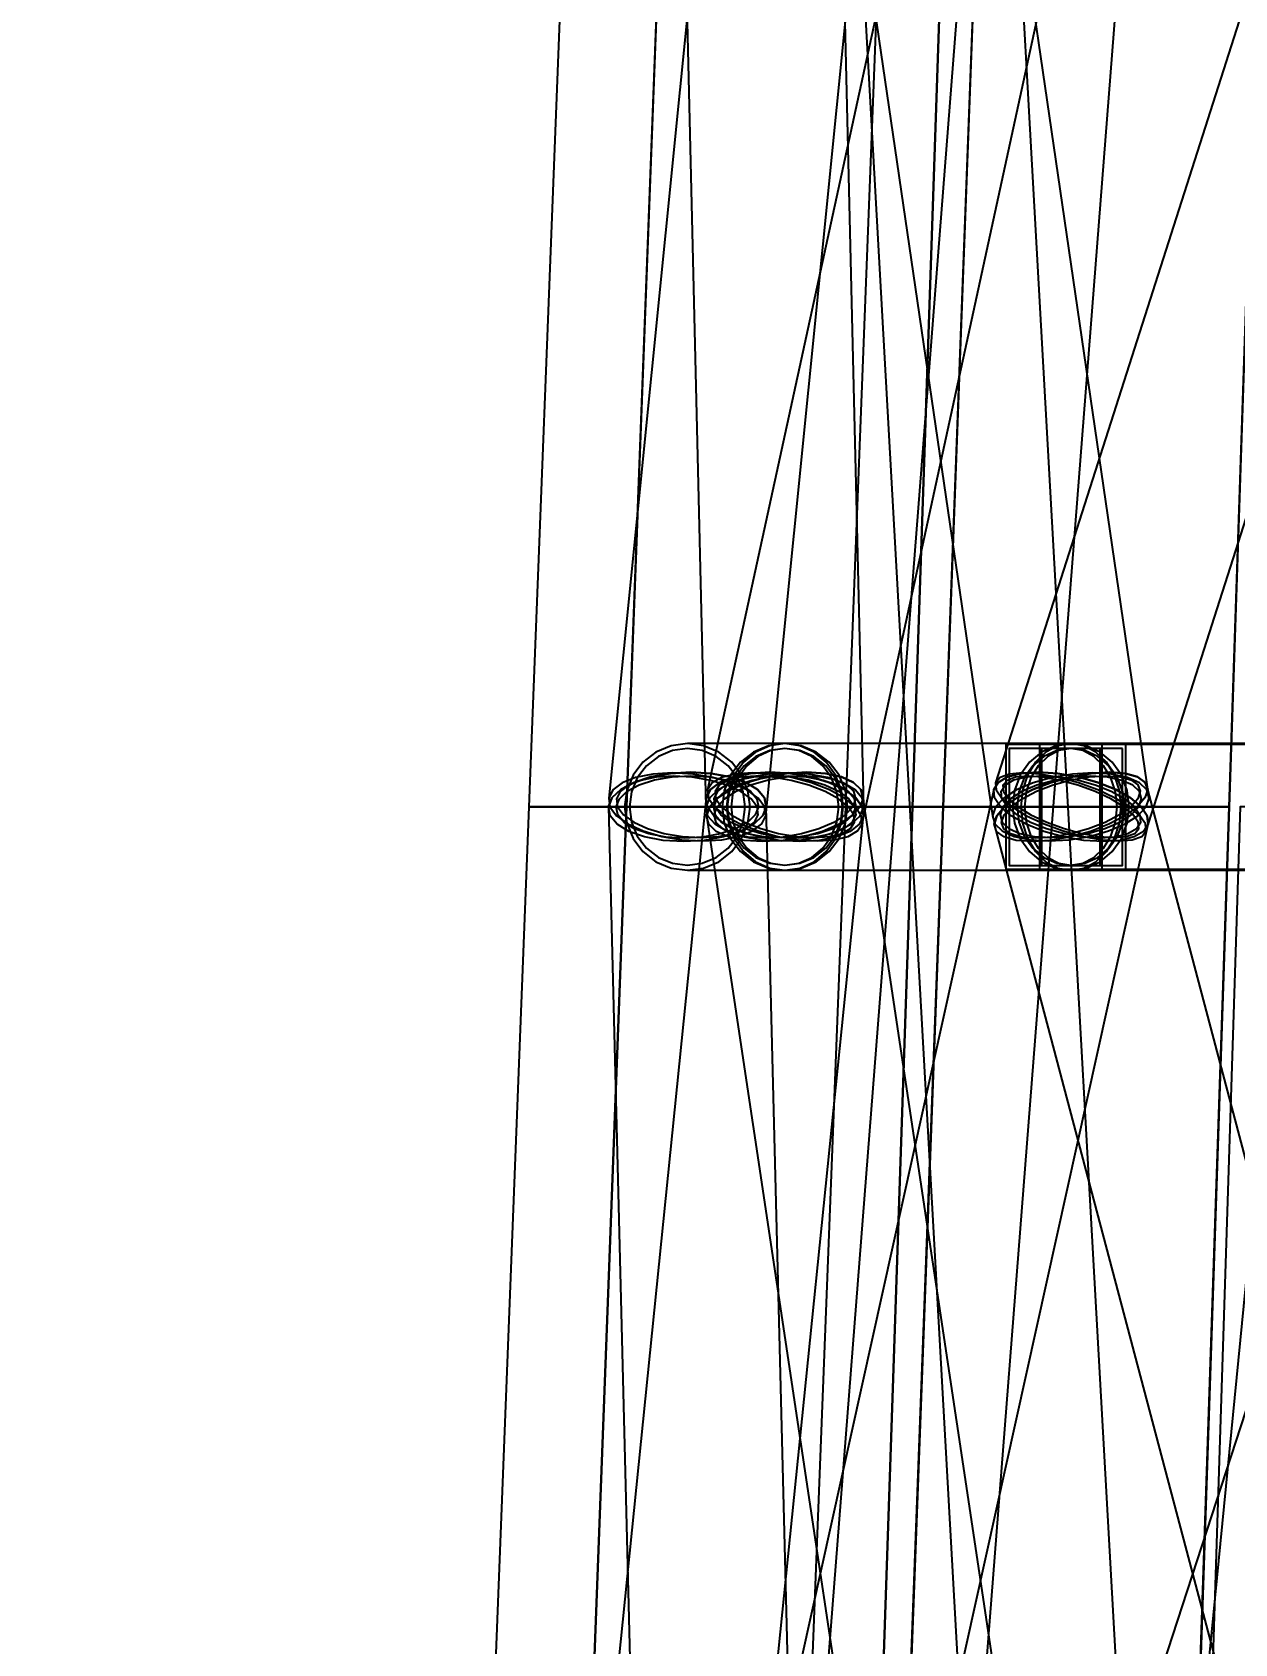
# Model space of a CAD drawing. Header units: millimetres. Extents: x -123812 to 252100, y -3000 to 639000.
# Drawn here: x -11298 to -7436, y 487312 to 492488 of the extents above; entities that cross this region are included whole.
import ezdxf

# ---------------------------------------------------------------- set-up
doc = ezdxf.new("R2010")
doc.units = ezdxf.units.MM
doc.layers.add('D-STR-DIM', color=7, linetype='Continuous', lineweight=13)
doc.layers.add('D-STR-STRC', color=7, linetype='Continuous', lineweight=25)
doc.styles.add('OpenSansCondensed-Light', font='OpenSansCondensed-Light.ttf')
doc.styles.add('TOWER_UNICODE', font='Arial Unicode.ttf')
doc.dimstyles.new('EZDXF', dxfattribs={"dimtxt": 0.25, "dimasz": 0.175, "dimexe": 0.375, "dimexo": 0.125, "dimgap": 0.1, "dimtad": 1, "dimlfac": 100, "dimzin": 12, "dimdsep": 46, "dimtxsty": 'OpenSansCondensed-Light', "dimblk": 'ARCHTICK', "dimcen": 2.5, "dimazin": 3, "dimtfac": 0.5, "dimtmove": 2, "dimatfit": 3})

# ---------------------------------------------------------------- blocks, each defined once
blk = doc.blocks.new('_ARCHTICK')
at = {"color": 0, "linetype": 'BYBLOCK', "const_width": 0.15}
blk.add_lwpolyline([(-0.5, -0.5), (0.5, 0.5)], dxfattribs=at)

msp = doc.modelspace()

# ---------------------------------------------------------------- linework, layer by layer
at = {"layer": 'D-STR-STRC'}
for points in [[(-9191.4, 474980.4), (-7473.6, 496980.4), (-7482.3, 496986.8), (-7507.6, 496994.1), (-7547.8, 497001.8), (-7600.3, 497009.4), (-7661.3, 497016.4), (-7726.9, 497022.2), (-7792.4, 497026.5), (-7853.5, 497029), (-7905.9, 497029.6), (-7946.2, 497028.1), (-7971.5, 497024.7), (-7980.1, 497019.6), (-9697.8, 475019.6)], [(-7132.3, 475014.1), (-8364.6, 497014.1), (-8373.2, 497019.4), (-8398.6, 497023.4), (-8438.9, 497025.9), (-8491.4, 497026.5), (-8552.6, 497025.4), (-8618.2, 497022.5), (-8683.8, 497018.1), (-8745, 497012.4), (-8797.5, 497005.9), (-8837.8, 496999), (-8863.2, 496992.2), (-8871.8, 496985.9), (-7639.6, 474985.9)], [(-8215, 474975.3), (-6056.2, 496975.3), (-6064.8, 496980.4), (-6090, 496986.8), (-6130.2, 496994.1), (-6182.6, 497001.8), (-6243.5, 497009.4), (-6309, 497016.4), (-6374.4, 497022.2), (-6435.4, 497026.5), (-6487.7, 497029), (-6527.9, 497029.6), (-6553.1, 497028.1), (-6561.8, 497024.7), (-8720.6, 475024.7)], [(-8042.3, 495054.6), (-9129.2, 490054.6), (-9126.6, 490028.3), (-9107.2, 490000), (-9072.4, 489971.7), (-9024.6, 489945.4), (-8967, 489922.7), (-8903.6, 489905.4), (-8838.6, 489894.5), (-8776.6, 489890.7), (-8721.6, 489894.5), (-8677.5, 489905.4), (-8647.4, 489922.7), (-8633.1, 489945.4), (-7546.2, 494945.4)], [(-6605.9, 495077.3), (-8204.6, 490077.3), (-8202.7, 490054.6), (-8184.4, 490028.3), (-8151, 490000), (-8104.7, 489971.7), (-8048.8, 489945.4), (-7987, 489922.7), (-7923.6, 489905.4), (-7862.8, 489894.5), (-7808.8, 489890.7), (-7765.3, 489894.5), (-7735.2, 489905.4), (-7720.7, 489922.7), (-6122, 494922.7)], [(-8945.7, 495028.3), (-9446.8, 490028.3), (-9442.8, 490000), (-9421.8, 489971.7), (-9385.4, 489945.4), (-9335.9, 489922.7), (-9276.8, 489905.4), (-9212.1, 489894.5), (-9146.2, 489890.7), (-9083.6, 489894.5), (-9028.5, 489905.4), (-8984.8, 489922.7), (-8955.3, 489945.4), (-8942.1, 489971.7), (-8441, 494971.7)], [(-9253.7, 495000), (-9134.8, 490000), (-9129.2, 489971.7), (-9106.6, 489945.4), (-9068.6, 489922.7), (-9017.9, 489905.4), (-8957.9, 489894.5), (-8892.6, 489890.7), (-8826.5, 489894.5), (-8764.2, 489905.4), (-8709.9, 489922.7), (-8667.2, 489945.4), (-8639.1, 489971.7), (-8627.5, 490000), (-8746.3, 495000)], [(-8945.1, 494971.7), (-8214.3, 489971.7), (-8207.2, 489945.4), (-8183.3, 489922.7), (-8144.4, 489905.4), (-8093.1, 489894.5), (-8032.9, 489890.7), (-7968, 489894.5), (-7902.6, 489905.4), (-7841.4, 489922.7), (-7788.4, 489945.4), (-7747.3, 489971.7), (-7720.9, 490000), (-7710.9, 490028.3), (-8441.6, 495028.3)], [(-6501.5, 490203.2), (-7962.6, 490203.2), (-8004.3, 490196.3), (-8043.2, 490176), (-8076.6, 490143.7), (-8102.2, 490101.6), (-8118.3, 490052.6), (-8123.8, 490000), (-8118.3, 489947.4), (-8102.2, 489898.4), (-8076.6, 489856.3), (-8043.2, 489824), (-8004.3, 489803.7), (-7962.6, 489796.8), (-6501.5, 489796.8)], [(-6501.5, 490203.2), (-7962.6, 490203.2), (-8004.3, 490196.3), (-8043.2, 490176), (-8076.6, 490143.7), (-8102.2, 490101.6), (-8118.3, 490052.6), (-8123.8, 490000), (-8118.3, 489947.4), (-8102.2, 489898.4), (-8076.6, 489856.3), (-8043.2, 489824), (-8004.3, 489803.7), (-7962.6, 489796.8), (-6501.5, 489796.8)], [(-9136.6, 484971.2), (-8628.9, 489971.2), (-8632.7, 490000), (-8653.5, 490028.8), (-8689.9, 490055.6), (-8739.2, 490078.6), (-8798.2, 490096.3), (-8862.9, 490107.4), (-8928.8, 490111.1), (-8991.5, 490107.4), (-9046.6, 490096.3), (-9090.5, 490078.6), (-9120.1, 490055.6), (-9133.4, 490028.8), (-9641.2, 485028.8)], [(-8815.3, 485000), (-8940.8, 490000), (-8946.4, 490028.8), (-8968.9, 490055.6), (-9006.8, 490078.6), (-9057.4, 490096.3), (-9117.4, 490107.4), (-9182.7, 490111.1), (-9248.7, 490107.4), (-9311.1, 490096.3), (-9365.5, 490078.6), (-9408.2, 490055.6), (-9436.4, 490028.8), (-9448.1, 490000), (-9322.6, 485000)], [(-8821.1, 484944.4), (-7714.8, 489944.4), (-7717.2, 489971.2), (-7736.4, 490000), (-7771, 490028.8), (-7818.6, 490055.6), (-7876.1, 490078.6), (-7939.4, 490096.3), (-8004.4, 490107.4), (-8066.5, 490111.1), (-8121.5, 490107.4), (-8165.7, 490096.3), (-8196, 490078.6), (-8210.5, 490055.6), (-9316.8, 485055.6)], [(-7879.4, 485028.8), (-8629.5, 490028.8), (-8636.7, 490055.6), (-8660.5, 490078.6), (-8699.4, 490096.3), (-8750.6, 490107.4), (-8810.7, 490111.1), (-8875.7, 490107.4), (-8941, 490096.3), (-9002.2, 490078.6), (-9055.2, 490055.6), (-9096.3, 490028.8), (-9122.8, 490000), (-9132.8, 489971.2), (-8382.6, 484971.2)], [(-7889.5, 484921.4), (-6259.9, 489921.4), (-6261.6, 489944.4), (-6279.7, 489971.2), (-6312.8, 490000), (-6358.8, 490028.8), (-6414.6, 490055.6), (-6476.2, 490078.6), (-6539.6, 490096.3), (-6600.4, 490107.4), (-6654.4, 490111.1), (-6698, 490107.4), (-6728.2, 490096.3), (-6743, 490078.6), (-8372.6, 485078.6)], [(-6392.3, 485055.6), (-7715.9, 490055.6), (-7724.1, 490078.6), (-7748.5, 490096.3), (-7787.5, 490107.4), (-7838.4, 490111.1), (-7897.8, 490107.4), (-7961.6, 490096.3), (-8025.5, 490078.6), (-8085.1, 490055.6), (-8136.3, 490028.8), (-8175.8, 490000), (-8200.6, 489971.2), (-8209.3, 489944.4), (-6885.6, 484944.4)]]:
    msp.add_lwpolyline(points, dxfattribs=at)
for points in [[(-9703.1, 490000), (-8685.8, 490000), (-8491.8, 495000), (-9508.2, 495000)], [(-9390.8, 490000), (-8371.5, 490000), (-8184.9, 495000), (-9201.8, 495000)], [(-9389.8, 490000), (-8372.5, 490000), (-8185.1, 495000), (-9201.5, 495000)], [(-8472.2, 490000), (-7453, 490000), (-7285.8, 495000), (-8302.7, 495000)], [(-8471.3, 490000), (-7454, 490000), (-7286, 495000), (-8302.4, 495000)], [(-9395.9, 490000), (-9389, 489947.4), (-9368.9, 489898.4), (-9336.9, 489856.3), (-9295.2, 489824), (-9246.6, 489803.7), (-9194.4, 489796.8), (-8881.2, 489796.8), (-8829, 489803.7), (-8780.4, 489824), (-8738.7, 489856.3), (-8706.7, 489898.4), (-8686.6, 489947.4), (-8679.7, 490000), (-8686.6, 490052.6), (-8706.7, 490101.6), (-8738.7, 490143.7), (-8780.4, 490176), (-8829, 490196.3), (-8881.2, 490203.2), (-9194.4, 490203.2), (-9246.6, 490196.3), (-9295.2, 490176), (-9336.9, 490143.7), (-9368.9, 490101.6), (-9389, 490052.6)], [(-9395.9, 490000), (-9389, 489947.4), (-9368.9, 489898.4), (-9336.9, 489856.3), (-9295.2, 489824), (-9246.6, 489803.7), (-9194.4, 489796.8), (-9142.3, 489803.7), (-9093.7, 489824), (-9052, 489856.3), (-9020, 489898.4), (-8999.8, 489947.4), (-8993, 490000), (-8999.8, 490052.6), (-9020, 490101.6), (-9052, 490143.7), (-9093.7, 490176), (-9142.3, 490196.3), (-9194.4, 490203.2), (-9246.6, 490196.3), (-9295.2, 490176), (-9336.9, 490143.7), (-9368.9, 490101.6), (-9389, 490052.6)], [(-9395.9, 490000), (-9389, 489947.4), (-9368.9, 489898.4), (-9336.9, 489856.3), (-9295.2, 489824), (-9246.6, 489803.7), (-9194.4, 489796.8), (-8881.2, 489796.8), (-8829, 489803.7), (-8780.4, 489824), (-8738.7, 489856.3), (-8706.7, 489898.4), (-8686.6, 489947.4), (-8679.7, 490000), (-8686.6, 490052.6), (-8706.7, 490101.6), (-8738.7, 490143.7), (-8780.4, 490176), (-8829, 490196.3), (-8881.2, 490203.2), (-9194.4, 490203.2), (-9246.6, 490196.3), (-9295.2, 490176), (-9336.9, 490143.7), (-9368.9, 490101.6), (-9389, 490052.6)], [(-9395.9, 490000), (-9389, 489947.4), (-9368.9, 489898.4), (-9336.9, 489856.3), (-9295.2, 489824), (-9246.6, 489803.7), (-9194.4, 489796.8), (-9142.3, 489803.7), (-9093.7, 489824), (-9052, 489856.3), (-9020, 489898.4), (-8999.8, 489947.4), (-8993, 490000), (-8999.8, 490052.6), (-9020, 490101.6), (-9052, 490143.7), (-9093.7, 490176), (-9142.3, 490196.3), (-9194.4, 490203.2), (-9246.6, 490196.3), (-9295.2, 490176), (-9336.9, 490143.7), (-9368.9, 490101.6), (-9389, 490052.6)], [(-9380, 490000), (-9373.7, 489951.5), (-9355.2, 489906.4), (-9325.7, 489867.6), (-9287.2, 489837.9), (-9242.5, 489819.2), (-9194.4, 489812.8), (-9146.4, 489819.2), (-9101.6, 489837.9), (-9063.2, 489867.6), (-9033.7, 489906.4), (-9015.2, 489951.5), (-9008.8, 490000), (-9015.2, 490048.5), (-9033.7, 490093.6), (-9063.2, 490132.4), (-9101.6, 490162.1), (-9146.4, 490180.8), (-9194.4, 490187.2), (-9242.5, 490180.8), (-9287.2, 490162.1), (-9325.7, 490132.4), (-9355.2, 490093.6), (-9373.7, 490048.5)], [(-9380, 490000), (-9373.7, 489951.5), (-9355.2, 489906.4), (-9325.7, 489867.6), (-9287.2, 489837.9), (-9242.5, 489819.2), (-9194.4, 489812.8), (-9146.4, 489819.2), (-9101.6, 489837.9), (-9063.2, 489867.6), (-9033.7, 489906.4), (-9015.2, 489951.5), (-9008.8, 490000), (-9015.2, 490048.5), (-9033.7, 490093.6), (-9063.2, 490132.4), (-9101.6, 490162.1), (-9146.4, 490180.8), (-9194.4, 490187.2), (-9242.5, 490180.8), (-9287.2, 490162.1), (-9325.7, 490132.4), (-9355.2, 490093.6), (-9373.7, 490048.5)], [(-9082.6, 490000), (-9075.7, 489947.4), (-9055.6, 489898.4), (-9023.6, 489856.3), (-8981.9, 489824), (-8933.3, 489803.7), (-8881.2, 489796.8), (-8829, 489803.7), (-8780.4, 489824), (-8738.7, 489856.3), (-8706.7, 489898.4), (-8686.6, 489947.4), (-8679.7, 490000), (-8686.6, 490052.6), (-8706.7, 490101.6), (-8738.7, 490143.7), (-8780.4, 490176), (-8829, 490196.3), (-8881.2, 490203.2), (-8933.3, 490196.3), (-8981.9, 490176), (-9023.6, 490143.7), (-9055.6, 490101.6), (-9075.7, 490052.6)], [(-9082.6, 490000), (-9075.7, 489947.4), (-9055.6, 489898.4), (-9023.6, 489856.3), (-8981.9, 489824), (-8933.3, 489803.7), (-8881.2, 489796.8), (-8829, 489803.7), (-8780.4, 489824), (-8738.7, 489856.3), (-8706.7, 489898.4), (-8686.6, 489947.4), (-8679.7, 490000), (-8686.6, 490052.6), (-8706.7, 490101.6), (-8738.7, 490143.7), (-8780.4, 490176), (-8829, 490196.3), (-8881.2, 490203.2), (-8933.3, 490196.3), (-8981.9, 490176), (-9023.6, 490143.7), (-9055.6, 490101.6), (-9075.7, 490052.6)], [(-9068.9, 490000), (-9062.5, 489947.4), (-9043.7, 489898.4), (-9013.9, 489856.3), (-8975, 489824), (-8929.7, 489803.7), (-8881.2, 489796.8), (-7962.6, 489796.8), (-7914, 489803.7), (-7868.8, 489824), (-7829.9, 489856.3), (-7800, 489898.4), (-7781.3, 489947.4), (-7774.9, 490000), (-7781.3, 490052.6), (-7800, 490101.6), (-7829.9, 490143.7), (-7868.8, 490176), (-7914, 490196.3), (-7962.6, 490203.2), (-8881.2, 490203.2), (-8929.7, 490196.3), (-8975, 490176), (-9013.9, 490143.7), (-9043.7, 490101.6), (-9062.5, 490052.6)], [(-9068.9, 490000), (-9062.5, 489947.4), (-9043.7, 489898.4), (-9013.9, 489856.3), (-8975, 489824), (-8929.7, 489803.7), (-8881.2, 489796.8), (-8832.6, 489803.7), (-8787.3, 489824), (-8748.4, 489856.3), (-8718.6, 489898.4), (-8699.8, 489947.4), (-8693.4, 490000), (-8699.8, 490052.6), (-8718.6, 490101.6), (-8748.4, 490143.7), (-8787.3, 490176), (-8832.6, 490196.3), (-8881.2, 490203.2), (-8929.7, 490196.3), (-8975, 490176), (-9013.9, 490143.7), (-9043.7, 490101.6), (-9062.5, 490052.6)], [(-9068.9, 490000), (-9062.5, 489947.4), (-9043.7, 489898.4), (-9013.9, 489856.3), (-8975, 489824), (-8929.7, 489803.7), (-8881.2, 489796.8), (-7962.6, 489796.8), (-7914, 489803.7), (-7868.8, 489824), (-7829.9, 489856.3), (-7800, 489898.4), (-7781.3, 489947.4), (-7774.9, 490000), (-7781.3, 490052.6), (-7800, 490101.6), (-7829.9, 490143.7), (-7868.8, 490176), (-7914, 490196.3), (-7962.6, 490203.2), (-8881.2, 490203.2), (-8929.7, 490196.3), (-8975, 490176), (-9013.9, 490143.7), (-9043.7, 490101.6), (-9062.5, 490052.6)], [(-9068.9, 490000), (-9062.5, 489947.4), (-9043.7, 489898.4), (-9013.9, 489856.3), (-8975, 489824), (-8929.7, 489803.7), (-8881.2, 489796.8), (-8832.6, 489803.7), (-8787.3, 489824), (-8748.4, 489856.3), (-8718.6, 489898.4), (-8699.8, 489947.4), (-8693.4, 490000), (-8699.8, 490052.6), (-8718.6, 490101.6), (-8748.4, 490143.7), (-8787.3, 490176), (-8832.6, 490196.3), (-8881.2, 490203.2), (-8929.7, 490196.3), (-8975, 490176), (-9013.9, 490143.7), (-9043.7, 490101.6), (-9062.5, 490052.6)], [(-9066.7, 490000), (-9060.4, 489951.5), (-9041.9, 489906.4), (-9012.4, 489867.6), (-8974, 489837.9), (-8929.2, 489819.2), (-8881.2, 489812.8), (-8833.1, 489819.2), (-8788.4, 489837.9), (-8749.9, 489867.6), (-8720.4, 489906.4), (-8701.9, 489951.5), (-8695.6, 490000), (-8701.9, 490048.5), (-8720.4, 490093.6), (-8749.9, 490132.4), (-8788.4, 490162.1), (-8833.1, 490180.8), (-8881.2, 490187.2), (-8929.2, 490180.8), (-8974, 490162.1), (-9012.4, 490132.4), (-9041.9, 490093.6), (-9060.4, 490048.5)], [(-9066.7, 490000), (-9060.4, 489951.5), (-9041.9, 489906.4), (-9012.4, 489867.6), (-8974, 489837.9), (-8929.2, 489819.2), (-8881.2, 489812.8), (-8833.1, 489819.2), (-8788.4, 489837.9), (-8749.9, 489867.6), (-8720.4, 489906.4), (-8701.9, 489951.5), (-8695.6, 490000), (-8701.9, 490048.5), (-8720.4, 490093.6), (-8749.9, 490132.4), (-8788.4, 490162.1), (-8833.1, 490180.8), (-8881.2, 490187.2), (-8929.2, 490180.8), (-8974, 490162.1), (-9012.4, 490132.4), (-9041.9, 490093.6), (-9060.4, 490048.5)], [(-9054.1, 490000), (-9048.2, 489951.5), (-9030.9, 489906.4), (-9003.4, 489867.6), (-8967.6, 489837.9), (-8925.9, 489819.2), (-8881.2, 489812.8), (-8836.4, 489819.2), (-8794.7, 489837.9), (-8758.9, 489867.6), (-8731.4, 489906.4), (-8714.1, 489951.5), (-8708.2, 490000), (-8714.1, 490048.5), (-8731.4, 490093.6), (-8758.9, 490132.4), (-8794.7, 490162.1), (-8836.4, 490180.8), (-8881.2, 490187.2), (-8925.9, 490180.8), (-8967.6, 490162.1), (-9003.4, 490132.4), (-9030.9, 490093.6), (-9048.2, 490048.5)], [(-9054.1, 490000), (-9048.2, 489951.5), (-9030.9, 489906.4), (-9003.4, 489867.6), (-8967.6, 489837.9), (-8925.9, 489819.2), (-8881.2, 489812.8), (-8836.4, 489819.2), (-8794.7, 489837.9), (-8758.9, 489867.6), (-8731.4, 489906.4), (-8714.1, 489951.5), (-8708.2, 490000), (-8714.1, 490048.5), (-8731.4, 490093.6), (-8758.9, 490132.4), (-8794.7, 490162.1), (-8836.4, 490180.8), (-8881.2, 490187.2), (-8925.9, 490180.8), (-8967.6, 490162.1), (-9003.4, 490132.4), (-9030.9, 490093.6), (-9048.2, 490048.5)], [(-8172, 489800), (-6716.6, 489800), (-6716.6, 490200), (-8172, 490200)], [(-7785.6, 490200), (-8172, 490200), (-8172, 489800), (-7785.6, 489800)], [(-8172, 489800), (-6716.6, 489800), (-6716.6, 490200), (-8172, 490200)], [(-7785.6, 490200), (-8172, 490200), (-8172, 489800), (-7785.6, 489800)], [(-7797.2, 490188), (-8160.4, 490188), (-8160.4, 489812), (-7797.2, 489812)], [(-7797.2, 490188), (-8160.4, 490188), (-8160.4, 489812), (-7797.2, 489812)], [(-8150.4, 490000), (-8144, 489947.4), (-8125.2, 489898.4), (-8095.4, 489856.3), (-8056.5, 489824), (-8011.2, 489803.7), (-7962.6, 489796.8), (-7914, 489803.7), (-7868.8, 489824), (-7829.9, 489856.3), (-7800, 489898.4), (-7781.3, 489947.4), (-7774.9, 490000), (-7781.3, 490052.6), (-7800, 490101.6), (-7829.9, 490143.7), (-7868.8, 490176), (-7914, 490196.3), (-7962.6, 490203.2), (-8011.2, 490196.3), (-8056.5, 490176), (-8095.4, 490143.7), (-8125.2, 490101.6), (-8144, 490052.6)], [(-8150.4, 490000), (-8144, 489947.4), (-8125.2, 489898.4), (-8095.4, 489856.3), (-8056.5, 489824), (-8011.2, 489803.7), (-7962.6, 489796.8), (-7914, 489803.7), (-7868.8, 489824), (-7829.9, 489856.3), (-7800, 489898.4), (-7781.3, 489947.4), (-7774.9, 490000), (-7781.3, 490052.6), (-7800, 490101.6), (-7829.9, 490143.7), (-7868.8, 490176), (-7914, 490196.3), (-7962.6, 490203.2), (-8011.2, 490196.3), (-8056.5, 490176), (-8095.4, 490143.7), (-8125.2, 490101.6), (-8144, 490052.6)], [(-8135.6, 490000), (-8129.7, 489951.5), (-8112.4, 489906.4), (-8084.9, 489867.6), (-8049.1, 489837.9), (-8007.4, 489819.2), (-7962.6, 489812.8), (-7917.9, 489819.2), (-7876.1, 489837.9), (-7840.3, 489867.6), (-7812.8, 489906.4), (-7795.6, 489951.5), (-7789.7, 490000), (-7795.6, 490048.5), (-7812.8, 490093.6), (-7840.3, 490132.4), (-7876.1, 490162.1), (-7917.9, 490180.8), (-7962.6, 490187.2), (-8007.4, 490180.8), (-8049.1, 490162.1), (-8084.9, 490132.4), (-8112.4, 490093.6), (-8129.7, 490048.5)], [(-8135.6, 490000), (-8129.7, 489951.5), (-8112.4, 489906.4), (-8084.9, 489867.6), (-8049.1, 489837.9), (-8007.4, 489819.2), (-7962.6, 489812.8), (-7917.9, 489819.2), (-7876.1, 489837.9), (-7840.3, 489867.6), (-7812.8, 489906.4), (-7795.6, 489951.5), (-7789.7, 490000), (-7795.6, 490048.5), (-7812.8, 490093.6), (-7840.3, 490132.4), (-7876.1, 490162.1), (-7917.9, 490180.8), (-7962.6, 490187.2), (-8007.4, 490180.8), (-8049.1, 490162.1), (-8084.9, 490132.4), (-8112.4, 490093.6), (-8129.7, 490048.5)], [(-8123.8, 490000), (-8118.3, 489947.4), (-8102.2, 489898.4), (-8076.6, 489856.3), (-8043.2, 489824), (-8004.3, 489803.7), (-7962.6, 489796.8), (-7920.9, 489803.7), (-7882, 489824), (-7848.6, 489856.3), (-7823, 489898.4), (-7806.9, 489947.4), (-7801.4, 490000), (-7806.9, 490052.6), (-7823, 490101.6), (-7848.6, 490143.7), (-7882, 490176), (-7920.9, 490196.3), (-7962.6, 490203.2), (-8004.3, 490196.3), (-8043.2, 490176), (-8076.6, 490143.7), (-8102.2, 490101.6), (-8118.3, 490052.6)], [(-8123.8, 490000), (-8118.3, 489947.4), (-8102.2, 489898.4), (-8076.6, 489856.3), (-8043.2, 489824), (-8004.3, 489803.7), (-7962.6, 489796.8), (-7920.9, 489803.7), (-7882, 489824), (-7848.6, 489856.3), (-7823, 489898.4), (-7806.9, 489947.4), (-7801.4, 490000), (-7806.9, 490052.6), (-7823, 490101.6), (-7848.6, 490143.7), (-7882, 490176), (-7920.9, 490196.3), (-7962.6, 490203.2), (-8004.3, 490196.3), (-8043.2, 490176), (-8076.6, 490143.7), (-8102.2, 490101.6), (-8118.3, 490052.6)], [(-8111.1, 490000), (-8106.1, 489951.5), (-8091.2, 489906.4), (-8067.6, 489867.6), (-8036.9, 489837.9), (-8001.1, 489819.2), (-7962.6, 489812.8), (-7924.2, 489819.2), (-7888.4, 489837.9), (-7857.6, 489867.6), (-7834, 489906.4), (-7819.2, 489951.5), (-7814.1, 490000), (-7819.2, 490048.5), (-7834, 490093.6), (-7857.6, 490132.4), (-7888.4, 490162.1), (-7924.2, 490180.8), (-7962.6, 490187.2), (-8001.1, 490180.8), (-8036.9, 490162.1), (-8067.6, 490132.4), (-8091.2, 490093.6), (-8106.1, 490048.5)], [(-8111.1, 490000), (-8106.1, 489951.5), (-8091.2, 489906.4), (-8067.6, 489867.6), (-8036.9, 489837.9), (-8001.1, 489819.2), (-7962.6, 489812.8), (-7924.2, 489819.2), (-7888.4, 489837.9), (-7857.6, 489867.6), (-7834, 489906.4), (-7819.2, 489951.5), (-7814.1, 490000), (-7819.2, 490048.5), (-7834, 490093.6), (-7857.6, 490132.4), (-7888.4, 490162.1), (-7924.2, 490180.8), (-7962.6, 490187.2), (-8001.1, 490180.8), (-8036.9, 490162.1), (-8067.6, 490132.4), (-8091.2, 490093.6), (-8106.1, 490048.5)], [(-8063.2, 489800), (-3888.8, 489800), (-3888.8, 490200), (-8063.2, 490200)], [(-7862, 490200), (-8063.2, 490200), (-8063.2, 489800), (-7862, 489800)], [(-7868.1, 490188), (-8057.2, 490188), (-8057.2, 489812), (-7868.1, 489812)], [(-8940.8, 490000), (-8952.5, 489971.2), (-8980.7, 489944.4), (-9023.4, 489921.4), (-9077.8, 489903.7), (-9140.2, 489892.6), (-9206.2, 489888.9), (-9271.5, 489892.6), (-9331.5, 489903.7), (-9382.1, 489921.4), (-9420, 489944.4), (-9442.5, 489971.2), (-9448.1, 490000), (-9436.4, 490028.8), (-9408.2, 490055.6), (-9365.5, 490078.6), (-9311.1, 490096.3), (-9248.7, 490107.4), (-9182.7, 490111.1), (-9117.4, 490107.4), (-9057.4, 490096.3), (-9006.8, 490078.6), (-8968.9, 490055.6), (-8946.4, 490028.8)], [(-9442.8, 490000), (-9421.8, 489971.7), (-9385.4, 489945.4), (-9335.9, 489922.7), (-9276.8, 489905.4), (-9212.1, 489894.5), (-9146.2, 489890.7), (-9083.6, 489894.5), (-9028.5, 489905.4), (-8984.8, 489922.7), (-8955.3, 489945.4), (-8942.1, 489971.7), (-8946.1, 490000), (-8967.1, 490028.3), (-9003.5, 490054.6), (-9053, 490077.3), (-9112, 490094.6), (-9176.8, 490105.5), (-9242.7, 490109.3), (-9305.3, 490105.5), (-9360.4, 490094.6), (-9404.1, 490077.3), (-9433.6, 490054.6), (-9446.8, 490028.3)], [(-8965.7, 490000), (-8976.3, 489974.1), (-9001.7, 489949.9), (-9040.2, 489929.1), (-9089.3, 489913.2), (-9145.5, 489903.2), (-9205.1, 489899.8), (-9263.9, 489903.2), (-9318, 489913.2), (-9363.7, 489929.1), (-9397.8, 489949.9), (-9418.1, 489974.1), (-9423.1, 490000), (-9412.6, 490025.9), (-9387.2, 490050.1), (-9348.6, 490070.9), (-9299.6, 490086.8), (-9243.4, 490096.8), (-9183.8, 490100.2), (-9125, 490096.8), (-9070.9, 490086.8), (-9025.2, 490070.9), (-8991.1, 490050.1), (-8970.8, 490025.9)], [(-9418.3, 490000), (-9399.4, 489974.5), (-9366.6, 489950.7), (-9322, 489930.3), (-9268.7, 489914.7), (-9210.4, 489904.8), (-9151, 489901.5), (-9094.5, 489904.8), (-9044.9, 489914.7), (-9005.4, 489930.3), (-8978.8, 489950.7), (-8966.9, 489974.5), (-8970.6, 490000), (-8989.4, 490025.5), (-9022.3, 490049.3), (-9066.9, 490069.7), (-9120.2, 490085.3), (-9178.5, 490095.2), (-9237.9, 490098.5), (-9294.4, 490095.2), (-9344, 490085.3), (-9383.5, 490069.7), (-9410.1, 490049.3), (-9421.9, 490025.5)], [(-9134.8, 490000), (-9129.2, 489971.7), (-9106.6, 489945.4), (-9068.6, 489922.7), (-9017.9, 489905.4), (-8957.9, 489894.5), (-8892.6, 489890.7), (-8826.5, 489894.5), (-8764.2, 489905.4), (-8709.9, 489922.7), (-8667.2, 489945.4), (-8639.1, 489971.7), (-8627.5, 490000), (-8633.2, 490028.3), (-8655.7, 490054.6), (-8693.7, 490077.3), (-8744.4, 490094.6), (-8804.4, 490105.5), (-8869.7, 490109.3), (-8935.8, 490105.5), (-8998.1, 490094.6), (-9052.4, 490077.3), (-9095.1, 490054.6), (-9123.2, 490028.3)], [(-8632.7, 490000), (-8628.9, 489971.2), (-8642.2, 489944.4), (-8671.8, 489921.4), (-8715.7, 489903.7), (-8770.8, 489892.6), (-8833.5, 489888.9), (-8899.4, 489892.6), (-8964.1, 489903.7), (-9023.1, 489921.4), (-9072.5, 489944.4), (-9108.8, 489971.2), (-9129.6, 490000), (-9133.4, 490028.8), (-9120.1, 490055.6), (-9090.5, 490078.6), (-9046.6, 490096.3), (-8991.5, 490107.4), (-8928.8, 490111.1), (-8862.9, 490107.4), (-8798.2, 490096.3), (-8739.2, 490078.6), (-8689.9, 490055.6), (-8653.5, 490028.8)], [(-8639.5, 490000), (-8666, 489971.2), (-8707.1, 489944.4), (-8760.1, 489921.4), (-8821.3, 489903.7), (-8886.6, 489892.6), (-8951.6, 489888.9), (-9011.7, 489892.6), (-9062.9, 489903.7), (-9101.8, 489921.4), (-9125.6, 489944.4), (-9132.8, 489971.2), (-9122.8, 490000), (-9096.3, 490028.8), (-9055.2, 490055.6), (-9002.2, 490078.6), (-8941, 490096.3), (-8875.7, 490107.4), (-8810.7, 490111.1), (-8750.6, 490107.4), (-8699.4, 490096.3), (-8660.5, 490078.6), (-8636.7, 490055.6), (-8629.5, 490028.8)], [(-9107.2, 490000), (-9072.4, 489971.7), (-9024.6, 489945.4), (-8967, 489922.7), (-8903.6, 489905.4), (-8838.6, 489894.5), (-8776.6, 489890.7), (-8721.6, 489894.5), (-8677.5, 489905.4), (-8647.4, 489922.7), (-8633.1, 489945.4), (-8635.7, 489971.7), (-8655.1, 490000), (-8689.9, 490028.3), (-8737.7, 490054.6), (-8795.3, 490077.3), (-8858.7, 490094.6), (-8923.7, 490105.5), (-8985.8, 490109.3), (-9040.7, 490105.5), (-9084.8, 490094.6), (-9114.9, 490077.3), (-9129.2, 490054.6), (-9126.6, 490028.3)], [(-9109.9, 490000), (-9104.7, 489974.5), (-9084.4, 489950.7), (-9050.2, 489930.3), (-9004.4, 489914.7), (-8950.3, 489904.8), (-8891.5, 489901.5), (-8831.9, 489904.8), (-8775.7, 489914.7), (-8726.7, 489930.3), (-8688.2, 489950.7), (-8662.9, 489974.5), (-8652.4, 490000), (-8657.6, 490025.5), (-8677.9, 490049.3), (-8712.1, 490069.7), (-8757.9, 490085.3), (-8812, 490095.2), (-8870.8, 490098.5), (-8930.4, 490095.2), (-8986.6, 490085.3), (-9035.6, 490069.7), (-9074.1, 490049.3), (-9099.4, 490025.5)], [(-8657.2, 490000), (-8653.7, 489974.1), (-8665.7, 489949.9), (-8692.4, 489929.1), (-8732, 489913.2), (-8781.7, 489903.2), (-8838.2, 489899.8), (-8897.6, 489903.2), (-8955.9, 489913.2), (-9009.1, 489929.1), (-9053.6, 489949.9), (-9086.4, 489974.1), (-9105.1, 490000), (-9108.6, 490025.9), (-9096.6, 490050.1), (-9069.9, 490070.9), (-9030.3, 490086.8), (-8980.6, 490096.8), (-8924.1, 490100.2), (-8864.7, 490096.8), (-8806.4, 490086.8), (-8753.2, 490070.9), (-8708.7, 490050.1), (-8675.9, 490025.9)], [(-8663.3, 490000), (-8687.2, 489974.1), (-8724.2, 489949.9), (-8772, 489929.1), (-8827.2, 489913.2), (-8886.1, 489903.2), (-8944.6, 489899.8), (-8998.9, 489903.2), (-9045, 489913.2), (-9080.1, 489929.1), (-9101.6, 489949.9), (-9108, 489974.1), (-9099, 490000), (-9075.1, 490025.9), (-9038.1, 490050.1), (-8990.3, 490070.9), (-8935.1, 490086.8), (-8876.2, 490096.8), (-8817.7, 490100.2), (-8763.5, 490096.8), (-8717.3, 490086.8), (-8682.2, 490070.9), (-8660.8, 490050.1), (-8654.3, 490025.9)], [(-9084.9, 490000), (-9053.6, 489974.5), (-9010.5, 489950.7), (-8958.6, 489930.3), (-8901.4, 489914.7), (-8842.8, 489904.8), (-8786.8, 489901.5), (-8737.3, 489904.8), (-8697.6, 489914.7), (-8670.4, 489930.3), (-8657.5, 489950.7), (-8659.9, 489974.5), (-8677.4, 490000), (-8708.7, 490025.5), (-8751.8, 490049.3), (-8803.7, 490069.7), (-8860.9, 490085.3), (-8919.5, 490095.2), (-8975.5, 490098.5), (-9025, 490095.2), (-9064.7, 490085.3), (-9091.9, 490069.7), (-9104.8, 490049.3), (-9102.4, 490025.5)], [(-8204.4, 490000), (-8214.3, 489971.7), (-8207.2, 489945.4), (-8183.3, 489922.7), (-8144.4, 489905.4), (-8093.1, 489894.5), (-8032.9, 489890.7), (-7968, 489894.5), (-7902.6, 489905.4), (-7841.4, 489922.7), (-7788.4, 489945.4), (-7747.3, 489971.7), (-7720.9, 490000), (-7710.9, 490028.3), (-7718.1, 490054.6), (-7741.9, 490077.3), (-7780.8, 490094.6), (-7832.1, 490105.5), (-7892.3, 490109.3), (-7957.3, 490105.5), (-8022.6, 490094.6), (-8083.8, 490077.3), (-8136.8, 490054.6), (-8177.9, 490028.3)], [(-7736.4, 490000), (-7717.2, 489971.2), (-7714.8, 489944.4), (-7729.2, 489921.4), (-7759.6, 489903.7), (-7803.8, 489892.6), (-7858.8, 489888.9), (-7920.9, 489892.6), (-7985.8, 489903.7), (-8049.2, 489921.4), (-8106.6, 489944.4), (-8154.3, 489971.2), (-8188.8, 490000), (-8208, 490028.8), (-8210.5, 490055.6), (-8196, 490078.6), (-8165.7, 490096.3), (-8121.5, 490107.4), (-8066.5, 490111.1), (-8004.4, 490107.4), (-7939.4, 490096.3), (-7876.1, 490078.6), (-7818.6, 490055.6), (-7771, 490028.8)], [(-7749.5, 490000), (-7788.9, 489971.2), (-7840.2, 489944.4), (-7899.8, 489921.4), (-7963.7, 489903.7), (-8027.5, 489892.6), (-8086.9, 489888.9), (-8137.8, 489892.6), (-8176.8, 489903.7), (-8201.2, 489921.4), (-8209.3, 489944.4), (-8200.6, 489971.2), (-8175.8, 490000), (-8136.3, 490028.8), (-8085.1, 490055.6), (-8025.5, 490078.6), (-7961.6, 490096.3), (-7897.8, 490107.4), (-7838.4, 490111.1), (-7787.5, 490107.4), (-7748.5, 490096.3), (-7724.1, 490078.6), (-7715.9, 490055.6), (-7724.6, 490028.8)], [(-8151, 490000), (-8104.7, 489971.7), (-8048.8, 489945.4), (-7987, 489922.7), (-7923.6, 489905.4), (-7862.8, 489894.5), (-7808.8, 489890.7), (-7765.3, 489894.5), (-7735.2, 489905.4), (-7720.7, 489922.7), (-7722.6, 489945.4), (-7740.9, 489971.7), (-7774.3, 490000), (-7820.5, 490028.3), (-7876.4, 490054.6), (-7938.2, 490077.3), (-8001.7, 490094.6), (-8062.5, 490105.5), (-8116.5, 490109.3), (-8160, 490105.5), (-8190, 490094.6), (-8204.6, 490077.3), (-8202.7, 490054.6), (-8184.4, 490028.3)], [(-8180.6, 490000), (-8189.6, 489974.5), (-8183.1, 489950.7), (-8161.6, 489930.3), (-8126.5, 489914.7), (-8080.3, 489904.8), (-8026, 489901.5), (-7967.4, 489904.8), (-7908.5, 489914.7), (-7853.3, 489930.3), (-7805.6, 489950.7), (-7768.5, 489974.5), (-7744.7, 490000), (-7735.7, 490025.5), (-7742.2, 490049.3), (-7763.7, 490069.7), (-7798.7, 490085.3), (-7845, 490095.2), (-7899.2, 490098.5), (-7957.8, 490095.2), (-8016.7, 490085.3), (-8071.9, 490069.7), (-8119.7, 490049.3), (-8156.8, 490025.5)], [(-7758.7, 490000), (-7741.4, 489974.1), (-7739.2, 489949.9), (-7752.2, 489929.1), (-7779.6, 489913.2), (-7819.4, 489903.2), (-7869, 489899.8), (-7925, 489903.2), (-7983.5, 489913.2), (-8040.6, 489929.1), (-8092.4, 489949.9), (-8135.4, 489974.1), (-8166.6, 490000), (-8183.9, 490025.9), (-8186.1, 490050.1), (-8173, 490070.9), (-8145.7, 490086.8), (-8105.8, 490096.8), (-8056.2, 490100.2), (-8000.3, 490096.8), (-7941.7, 490086.8), (-7884.6, 490070.9), (-7832.8, 490050.1), (-7789.8, 490025.9)], [(-7770.5, 490000), (-7806, 489974.1), (-7852.2, 489949.9), (-7906, 489929.1), (-7963.6, 489913.2), (-8021.1, 489903.2), (-8074.6, 489899.8), (-8120.6, 489903.2), (-8155.7, 489913.2), (-8177.7, 489929.1), (-8185, 489949.9), (-8177.2, 489974.1), (-8154.8, 490000), (-8119.2, 490025.9), (-8073, 490050.1), (-8019.3, 490070.9), (-7961.7, 490086.8), (-7904.2, 490096.8), (-7850.6, 490100.2), (-7804.7, 490096.8), (-7769.5, 490086.8), (-7747.5, 490070.9), (-7740.2, 490050.1), (-7748, 490025.9)], [(-8132.4, 490000), (-8090.7, 489974.5), (-8040.3, 489950.7), (-7984.6, 489930.3), (-7927.4, 489914.7), (-7872.6, 489904.8), (-7823.9, 489901.5), (-7784.7, 489904.8), (-7757.6, 489914.7), (-7744.5, 489930.3), (-7746.2, 489950.7), (-7762.7, 489974.5), (-7792.8, 490000), (-7834.5, 490025.5), (-7884.9, 490049.3), (-7940.6, 490069.7), (-7997.8, 490085.3), (-8052.7, 490095.2), (-8101.3, 490098.5), (-8140.5, 490095.2), (-8167.6, 490085.3), (-8180.8, 490069.7), (-8179, 490049.3), (-8162.5, 490025.5)], [(-9898, 485000), (-8879.8, 485000), (-8685.8, 490000), (-9703.1, 490000)], [(-8685.8, 490000), (-8703.1, 490000), (-8753.9, 490000), (-8834.8, 490000), (-8940.1, 490000), (-9062.8, 490000), (-9194.4, 490000), (-9326.1, 490000), (-9448.8, 490000), (-9554.1, 490000), (-9635, 490000), (-9685.8, 490000), (-9703.1, 490000), (-9685.8, 490000), (-9635, 490000), (-9554.1, 490000), (-9448.8, 490000), (-9326.1, 490000), (-9194.4, 490000), (-9062.8, 490000), (-8940.1, 490000), (-8834.8, 490000), (-8753.9, 490000), (-8703.1, 490000)], [(-9579.7, 485000), (-8558.2, 485000), (-8371.5, 490000), (-9390.8, 490000)], [(-9578.1, 485000), (-8559.8, 485000), (-8372.5, 490000), (-9389.8, 490000)], [(-8371.5, 490000), (-8388.9, 490000), (-8439.8, 490000), (-8520.8, 490000), (-8626.3, 490000), (-8749.3, 490000), (-8881.2, 490000), (-9013, 490000), (-9136, 490000), (-9241.5, 490000), (-9322.5, 490000), (-9373.4, 490000), (-9390.8, 490000), (-9373.4, 490000), (-9322.5, 490000), (-9241.5, 490000), (-9136, 490000), (-9013, 490000), (-8881.2, 490000), (-8749.3, 490000), (-8626.3, 490000), (-8520.8, 490000), (-8439.8, 490000), (-8388.9, 490000)], [(-8372.5, 490000), (-8389.8, 490000), (-8440.6, 490000), (-8521.5, 490000), (-8626.8, 490000), (-8749.5, 490000), (-8881.2, 490000), (-9012.8, 490000), (-9135.5, 490000), (-9240.8, 490000), (-9321.7, 490000), (-9372.5, 490000), (-9389.8, 490000), (-9372.5, 490000), (-9321.7, 490000), (-9240.8, 490000), (-9135.5, 490000), (-9012.8, 490000), (-8881.2, 490000), (-8749.5, 490000), (-8626.8, 490000), (-8521.5, 490000), (-8440.6, 490000), (-8389.8, 490000)], [(-8641.8, 485000), (-7620.2, 485000), (-7453, 490000), (-8472.2, 490000)], [(-8640.1, 485000), (-7621.9, 485000), (-7454, 490000), (-8471.3, 490000)], [(-7453, 490000), (-7470.4, 490000), (-7521.3, 490000), (-7602.3, 490000), (-7707.8, 490000), (-7830.7, 490000), (-7962.6, 490000), (-8094.5, 490000), (-8217.4, 490000), (-8323, 490000), (-8404, 490000), (-8454.9, 490000), (-8472.2, 490000), (-8454.9, 490000), (-8404, 490000), (-8323, 490000), (-8217.4, 490000), (-8094.5, 490000), (-7962.6, 490000), (-7830.7, 490000), (-7707.8, 490000), (-7602.3, 490000), (-7521.3, 490000), (-7470.4, 490000)], [(-7454, 490000), (-7471.3, 490000), (-7522.1, 490000), (-7602.9, 490000), (-7708.3, 490000), (-7831, 490000), (-7962.6, 490000), (-8094.3, 490000), (-8217, 490000), (-8322.3, 490000), (-8403.1, 490000), (-8453.9, 490000), (-8471.3, 490000), (-8453.9, 490000), (-8403.1, 490000), (-8322.3, 490000), (-8217, 490000), (-8094.3, 490000), (-7962.6, 490000), (-7831, 490000), (-7708.3, 490000), (-7602.9, 490000), (-7522.1, 490000), (-7471.3, 490000)], [(-7579.3, 485000), (-6557.8, 485000), (-6400.2, 490000), (-7419.4, 490000)]]:
    msp.add_lwpolyline(points, close=True, dxfattribs=at)

# ---------------------------------------------------------------- dimensions: what is measured, and where the dimension line sits
at = {"layer": 'D-STR-DIM'}
msp.add_linear_dim(base=(-112000, 0), p1=(0, 0), p2=(0, 634000), angle=90, dimstyle='EZDXF', override={"dimtxt": 8400, "dimasz": 3750, "dimexe": 2100, "dimexo": 1800, "dimgap": 2100, "dimtad": 1, "dimdec": 0, "dimlfac": 1, "dimlunit": 2, "dimtxsty": 'TOWER_UNICODE', "dimclrd": 7, "dimclre": 7, "dimclrt": 7}, dxfattribs=at).render()

doc.saveas('drawing.dxf')
